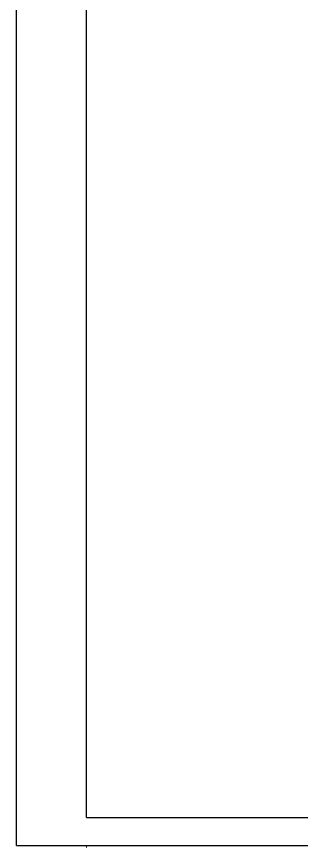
# Model space of a CAD drawing. Header units: millimetres. Extents: x 0 to 6120, y 0 to 841.
# Drawn here: x 1900 to 2002, y 0 to 297.3 of the extents above; entities that cross this region are included whole.
import ezdxf

# ---------------------------------------------------------------- set-up
doc = ezdxf.new("R2010")
doc.units = ezdxf.units.MM
doc.layers.add('粗实线', color=7, linetype='Continuous', lineweight=30)
doc.layers.add('细实线', color=7, linetype='Continuous', lineweight=15)

msp = doc.modelspace()

# ---------------------------------------------------------------- linework, layer by layer
at = {"layer": '粗实线'}
for p, q in [((1900, 0.68051), (1900, 594.68051)), ((1925, 10.68051), (1925, 584.68051)), ((1925, 10.68051), (2731, 10.68051)), ((1900, 0.68051), (2741, 0.68051))]:
    msp.add_line(p, q, dxfattribs=at)
at = {"layer": '细实线'}
msp.add_line((1925, 0), (1925, 0.68051), dxfattribs=at)

doc.saveas('drawing.dxf')
